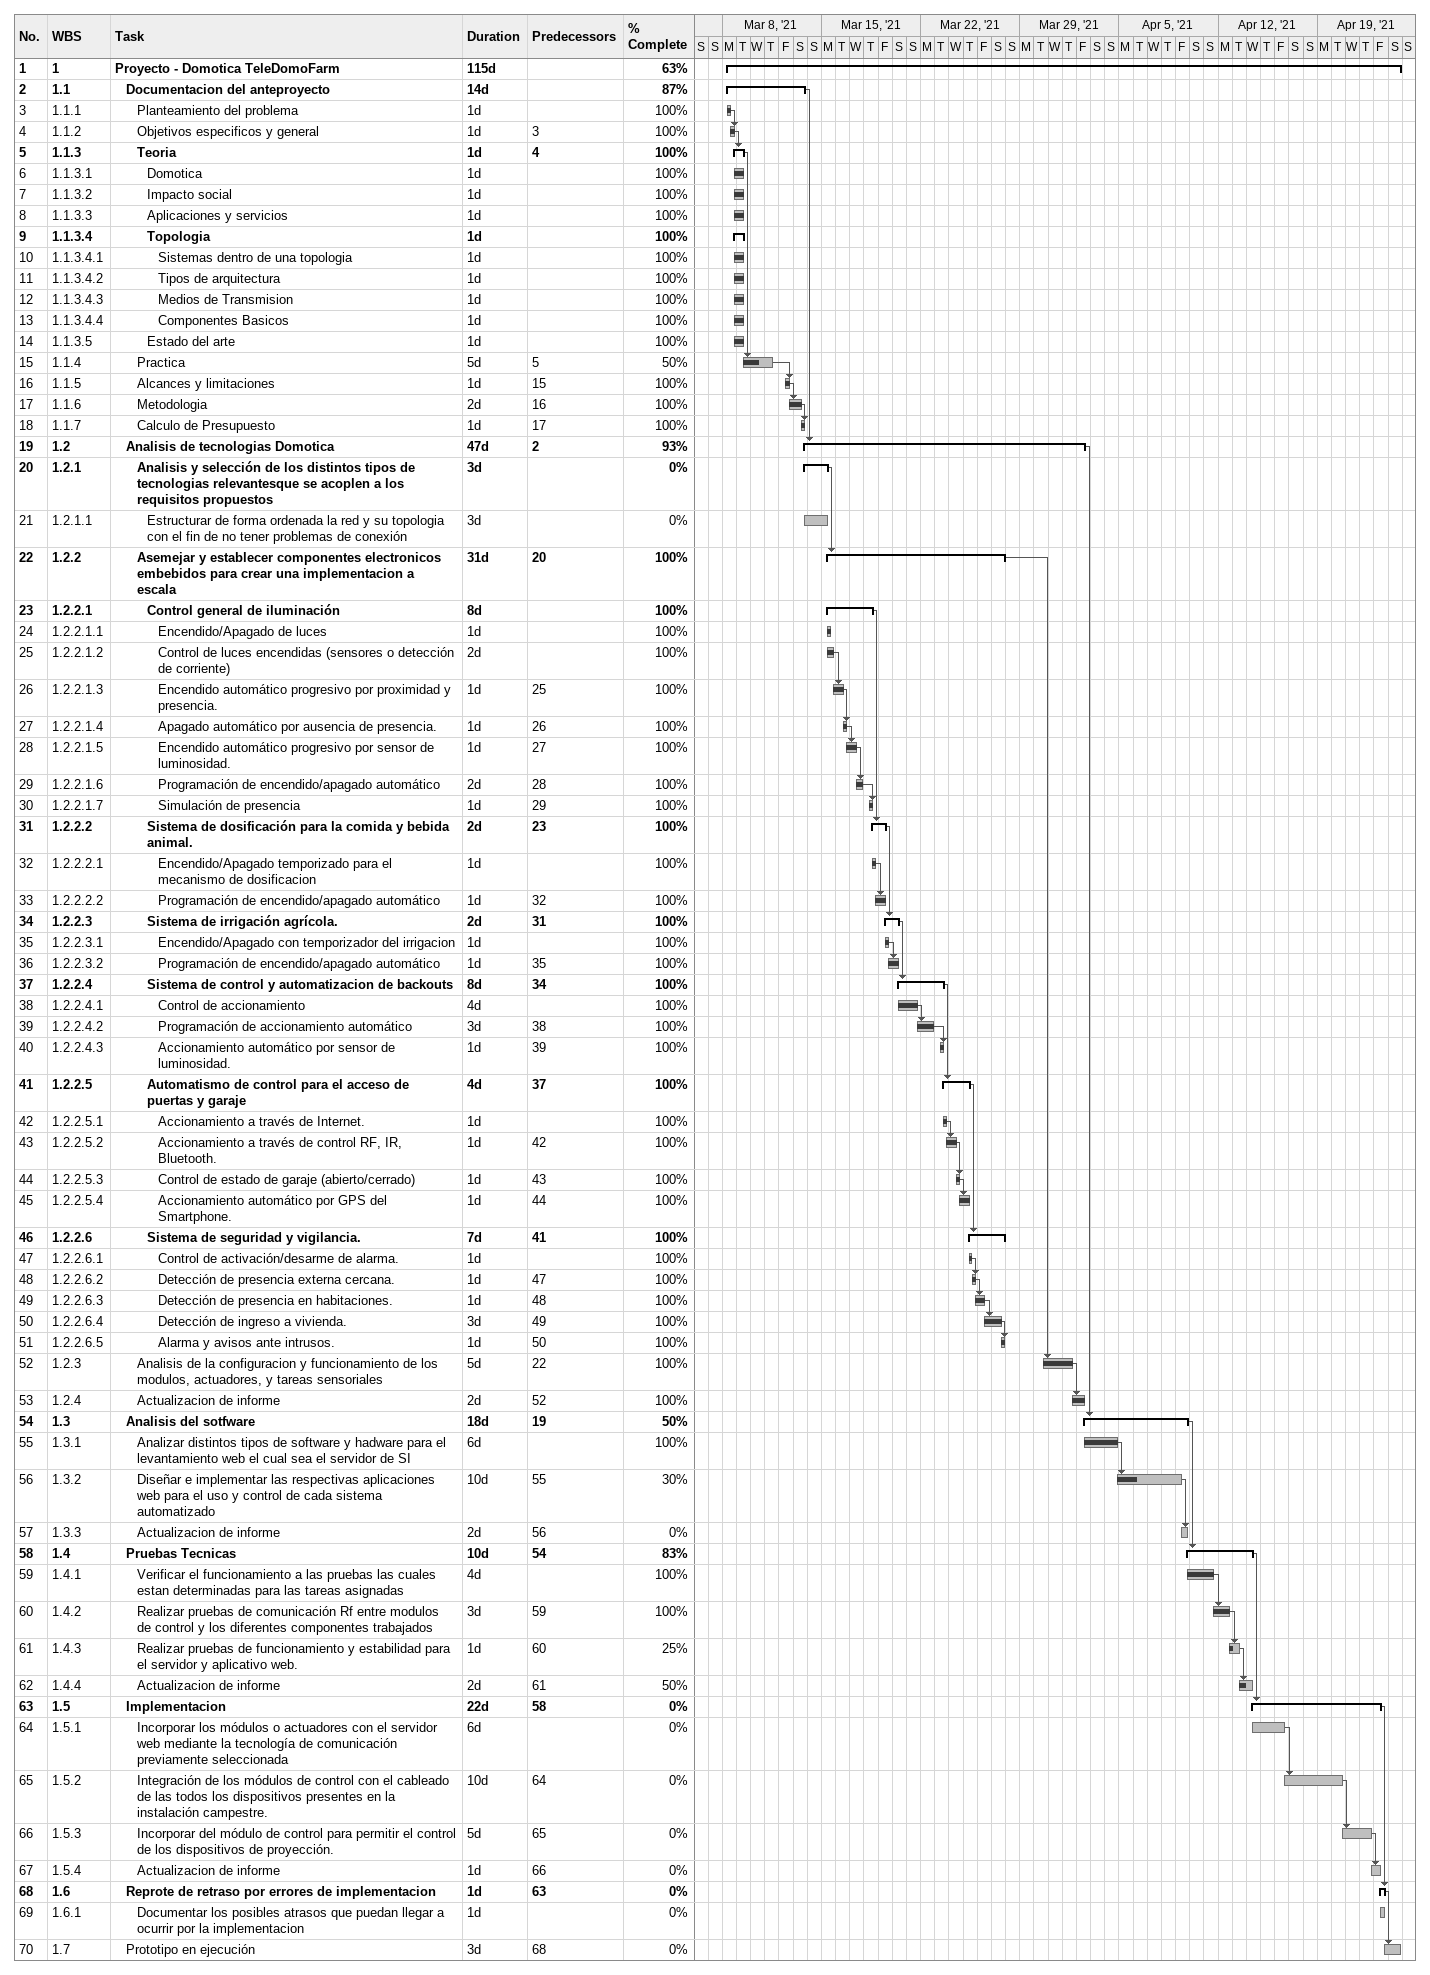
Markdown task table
| ID | WBS | Task | Duration | Start | Finish | Predecessors | % complete |
|---|---|---|---|---|---|---|---|
| 1 | 1 | **Proyecto - Domotica TeleDomoFarm** | 115d | 2021-03-08 | 2021-04-24 |  | 63 |
| 2 | 1.1 | **Documentacion del anteproyecto** | 14d | 2021-03-08 | 2021-03-13 |  | 87 |
| 3 | 1.1.1 | Planteamiento del problema | 1d | 2021-03-08 | 2021-03-08 |  | 100 |
| 4 | 1.1.2 | Objetivos especificos y general | 1d | 2021-03-08 | 2021-03-08 | 3 | 100 |
| 5 | 1.1.3 | **Teoria** | 1d | 2021-03-08 | 2021-03-09 | 4 | 100 |
| 6 | 1.1.3.1 | Domotica | 1d | 2021-03-08 | 2021-03-09 |  | 100 |
| 7 | 1.1.3.2 | Impacto social | 1d | 2021-03-08 | 2021-03-09 |  | 100 |
| 8 | 1.1.3.3 | Aplicaciones y servicios | 1d | 2021-03-08 | 2021-03-09 |  | 100 |
| 9 | 1.1.3.4 | **Topologia** | 1d | 2021-03-08 | 2021-03-09 |  | 100 |
| 10 | 1.1.3.4.1 | Sistemas dentro de una topologia | 1d | 2021-03-08 | 2021-03-09 |  | 100 |
| 11 | 1.1.3.4.2 | Tipos de arquitectura | 1d | 2021-03-08 | 2021-03-09 |  | 100 |
| 12 | 1.1.3.4.3 | Medios de Transmision | 1d | 2021-03-08 | 2021-03-09 |  | 100 |
| 13 | 1.1.3.4.4 | Componentes Basicos | 1d | 2021-03-08 | 2021-03-09 |  | 100 |
| 14 | 1.1.3.5 | Estado del arte | 1d | 2021-03-08 | 2021-03-09 |  | 100 |
| 15 | 1.1.4 | Practica | 5d | 2021-03-09 | 2021-03-11 | 5 | 50 |
| 16 | 1.1.5 | Alcances y limitaciones | 1d | 2021-03-12 | 2021-03-12 | 15 | 100 |
| 17 | 1.1.6 | Metodologia | 2d | 2021-03-12 | 2021-03-13 | 16 | 100 |
| 18 | 1.1.7 | Calculo de Presupuesto | 1d | 2021-03-13 | 2021-03-13 | 17 | 100 |
| 19 | 1.2 | **Analisis de tecnologias Domotica** | 47d | 2021-03-13 | 2021-04-02 | 2 | 93 |
| 20 | 1.2.1 | **Analisis y selección de los distintos tipos de tecnologias relevantesque se acoplen a los requisitos propuestos** | 3d | 2021-03-13 | 2021-03-15 |  | 0 |
| 21 | 1.2.1.1 | Estructurar de forma ordenada la red y su topologia con el fin de no tener problemas de conexión | 3d | 2021-03-13 | 2021-03-15 |  | 0 |
| 22 | 1.2.2 | **Asemejar y establecer componentes electronicos embebidos para crear una implementacion a escala** | 31d | 2021-03-15 | 2021-03-27 | 20 | 100 |
| 23 | 1.2.2.1 | **Control general de iluminación** | 8d | 2021-03-15 | 2021-03-18 |  | 100 |
| 24 | 1.2.2.1.1 | Encendido/Apagado de luces | 1d | 2021-03-15 | 2021-03-15 |  | 100 |
| 25 | 1.2.2.1.2 | Control de luces encendidas (sensores o detección de corriente) | 2d | 2021-03-15 | 2021-03-15 |  | 100 |
| 26 | 1.2.2.1.3 | Encendido automático progresivo por proximidad y presencia. | 1d | 2021-03-15 | 2021-03-16 | 25 | 100 |
| 27 | 1.2.2.1.4 | Apagado automático por ausencia de presencia. | 1d | 2021-03-16 | 2021-03-16 | 26 | 100 |
| 28 | 1.2.2.1.5 | Encendido automático progresivo por sensor de luminosidad. | 1d | 2021-03-16 | 2021-03-17 | 27 | 100 |
| 29 | 1.2.2.1.6 | Programación de encendido/apagado automático | 2d | 2021-03-17 | 2021-03-17 | 28 | 100 |
| 30 | 1.2.2.1.7 | Simulación de presencia | 1d | 2021-03-18 | 2021-03-18 | 29 | 100 |
| 31 | 1.2.2.2 | **Sistema de dosificación para la comida y bebida animal.** | 2d | 2021-03-18 | 2021-03-19 | 23 | 100 |
| 32 | 1.2.2.2.1 | Encendido/Apagado temporizado para el mecanismo de dosificacion | 1d | 2021-03-18 | 2021-03-18 |  | 100 |
| 33 | 1.2.2.2.2 | Programación de encendido/apagado automático | 1d | 2021-03-18 | 2021-03-19 | 32 | 100 |
| 34 | 1.2.2.3 | **Sistema de irrigación agrícola.** | 2d | 2021-03-19 | 2021-03-20 | 31 | 100 |
| 35 | 1.2.2.3.1 | Encendido/Apagado con temporizador del irrigacion | 1d | 2021-03-19 | 2021-03-19 |  | 100 |
| 36 | 1.2.2.3.2 | Programación de encendido/apagado automático | 1d | 2021-03-19 | 2021-03-20 | 35 | 100 |
| 37 | 1.2.2.4 | **Sistema de control y automatizacion de backouts** | 8d | 2021-03-20 | 2021-03-23 | 34 | 100 |
| 38 | 1.2.2.4.1 | Control de accionamiento | 4d | 2021-03-20 | 2021-03-21 |  | 100 |
| 39 | 1.2.2.4.2 | Programación de accionamiento automático | 3d | 2021-03-21 | 2021-03-22 | 38 | 100 |
| 40 | 1.2.2.4.3 | Accionamiento automático por sensor de luminosidad. | 1d | 2021-03-23 | 2021-03-23 | 39 | 100 |
| 41 | 1.2.2.5 | **Automatismo de control para el acceso de puertas y garaje** | 4d | 2021-03-23 | 2021-03-25 | 37 | 100 |
| 42 | 1.2.2.5.1 | Accionamiento a través de Internet. | 1d | 2021-03-23 | 2021-03-23 |  | 100 |
| 43 | 1.2.2.5.2 | Accionamiento a través de control RF, IR, Bluetooth. | 1d | 2021-03-23 | 2021-03-24 | 42 | 100 |
| 44 | 1.2.2.5.3 | Control de estado de garaje (abierto/cerrado) | 1d | 2021-03-24 | 2021-03-24 | 43 | 100 |
| 45 | 1.2.2.5.4 | Accionamiento automático por GPS del Smartphone. | 1d | 2021-03-24 | 2021-03-25 | 44 | 100 |
| 46 | 1.2.2.6 | **Sistema de seguridad y vigilancia.** | 7d | 2021-03-25 | 2021-03-27 | 41 | 100 |
| 47 | 1.2.2.6.1 | Control de activación/desarme de alarma. | 1d | 2021-03-25 | 2021-03-25 |  | 100 |
| 48 | 1.2.2.6.2 | Detección de presencia externa cercana. | 1d | 2021-03-25 | 2021-03-25 | 47 | 100 |
| 49 | 1.2.2.6.3 | Detección de presencia en habitaciones. | 1d | 2021-03-25 | 2021-03-26 | 48 | 100 |
| 50 | 1.2.2.6.4 | Detección de ingreso a vivienda. | 3d | 2021-03-26 | 2021-03-27 | 49 | 100 |
| 51 | 1.2.2.6.5 | Alarma y avisos ante intrusos. | 1d | 2021-03-27 | 2021-03-27 | 50 | 100 |
| 52 | 1.2.3 | Analisis de la configuracion y funcionamiento de los modulos, actuadores, y tareas sensoriales | 5d | 2021-03-30 | 2021-04-01 | 22 | 100 |
| 53 | 1.2.4 | Actualizacion de informe | 2d | 2021-04-01 | 2021-04-02 | 52 | 100 |
| 54 | 1.3 | **Analisis del sotfware** | 18d | 2021-04-02 | 2021-04-09 | 19 | 50 |
| 55 | 1.3.1 | Analizar distintos tipos de software y hadware para el levantamiento web el cual sea el servidor de SI | 6d | 2021-04-02 | 2021-04-04 |  | 100 |
| 56 | 1.3.2 | Diseñar e implementar las respectivas aplicaciones web para el uso y control de cada sistema automatizado | 10d | 2021-04-04 | 2021-04-09 | 55 | 30 |
| 57 | 1.3.3 | Actualizacion de informe | 2d | 2021-04-09 | 2021-04-09 | 56 | 0 |
| 58 | 1.4 | **Pruebas Tecnicas** | 10d | 2021-04-09 | 2021-04-14 | 54 | 83 |
| 59 | 1.4.1 | Verificar el funcionamiento a las pruebas las cuales estan determinadas para las tareas asignadas | 4d | 2021-04-09 | 2021-04-11 |  | 100 |
| 60 | 1.4.2 | Realizar pruebas de comunicación Rf entre modulos de control y los diferentes componentes trabajados | 3d | 2021-04-11 | 2021-04-12 | 59 | 100 |
| 61 | 1.4.3 | Realizar pruebas de funcionamiento y estabilidad para el servidor y aplicativo web. | 1d | 2021-04-12 | 2021-04-13 | 60 | 25 |
| 62 | 1.4.4 | Actualizacion de informe | 2d | 2021-04-13 | 2021-04-14 | 61 | 50 |
| 63 | 1.5 | **Implementacion** | 22d | 2021-04-14 | 2021-04-23 | 58 | 0 |
| 64 | 1.5.1 | Incorporar los módulos o actuadores con el servidor web mediante la tecnología de comunicación previamente seleccionada | 6d | 2021-04-14 | 2021-04-16 |  | 0 |
| 65 | 1.5.2 | Integración de los módulos de control con el cableado de las todos los dispositivos presentes en la instalación campestre. | 10d | 2021-04-16 | 2021-04-20 | 64 | 0 |
| 66 | 1.5.3 | Incorporar del módulo de control para permitir el control de los dispositivos de proyección. | 5d | 2021-04-20 | 2021-04-22 | 65 | 0 |
| 67 | 1.5.4 | Actualizacion de informe | 1d | 2021-04-22 | 2021-04-23 | 66 | 0 |
| 68 | 1.6 | **Reprote de retraso por errores de implementacion** | 1d | 2021-04-23 | 2021-04-23 | 63 | 0 |
| 69 | 1.6.1 | Documentar los posibles atrasos que puedan llegar a ocurrir por la implementacion | 1d | 2021-04-23 | 2021-04-23 |  | 0 |
| 70 | 1.7 | Prototipo en ejecución | 3d | 2021-04-23 | 2021-04-24 | 68 | 0 |
